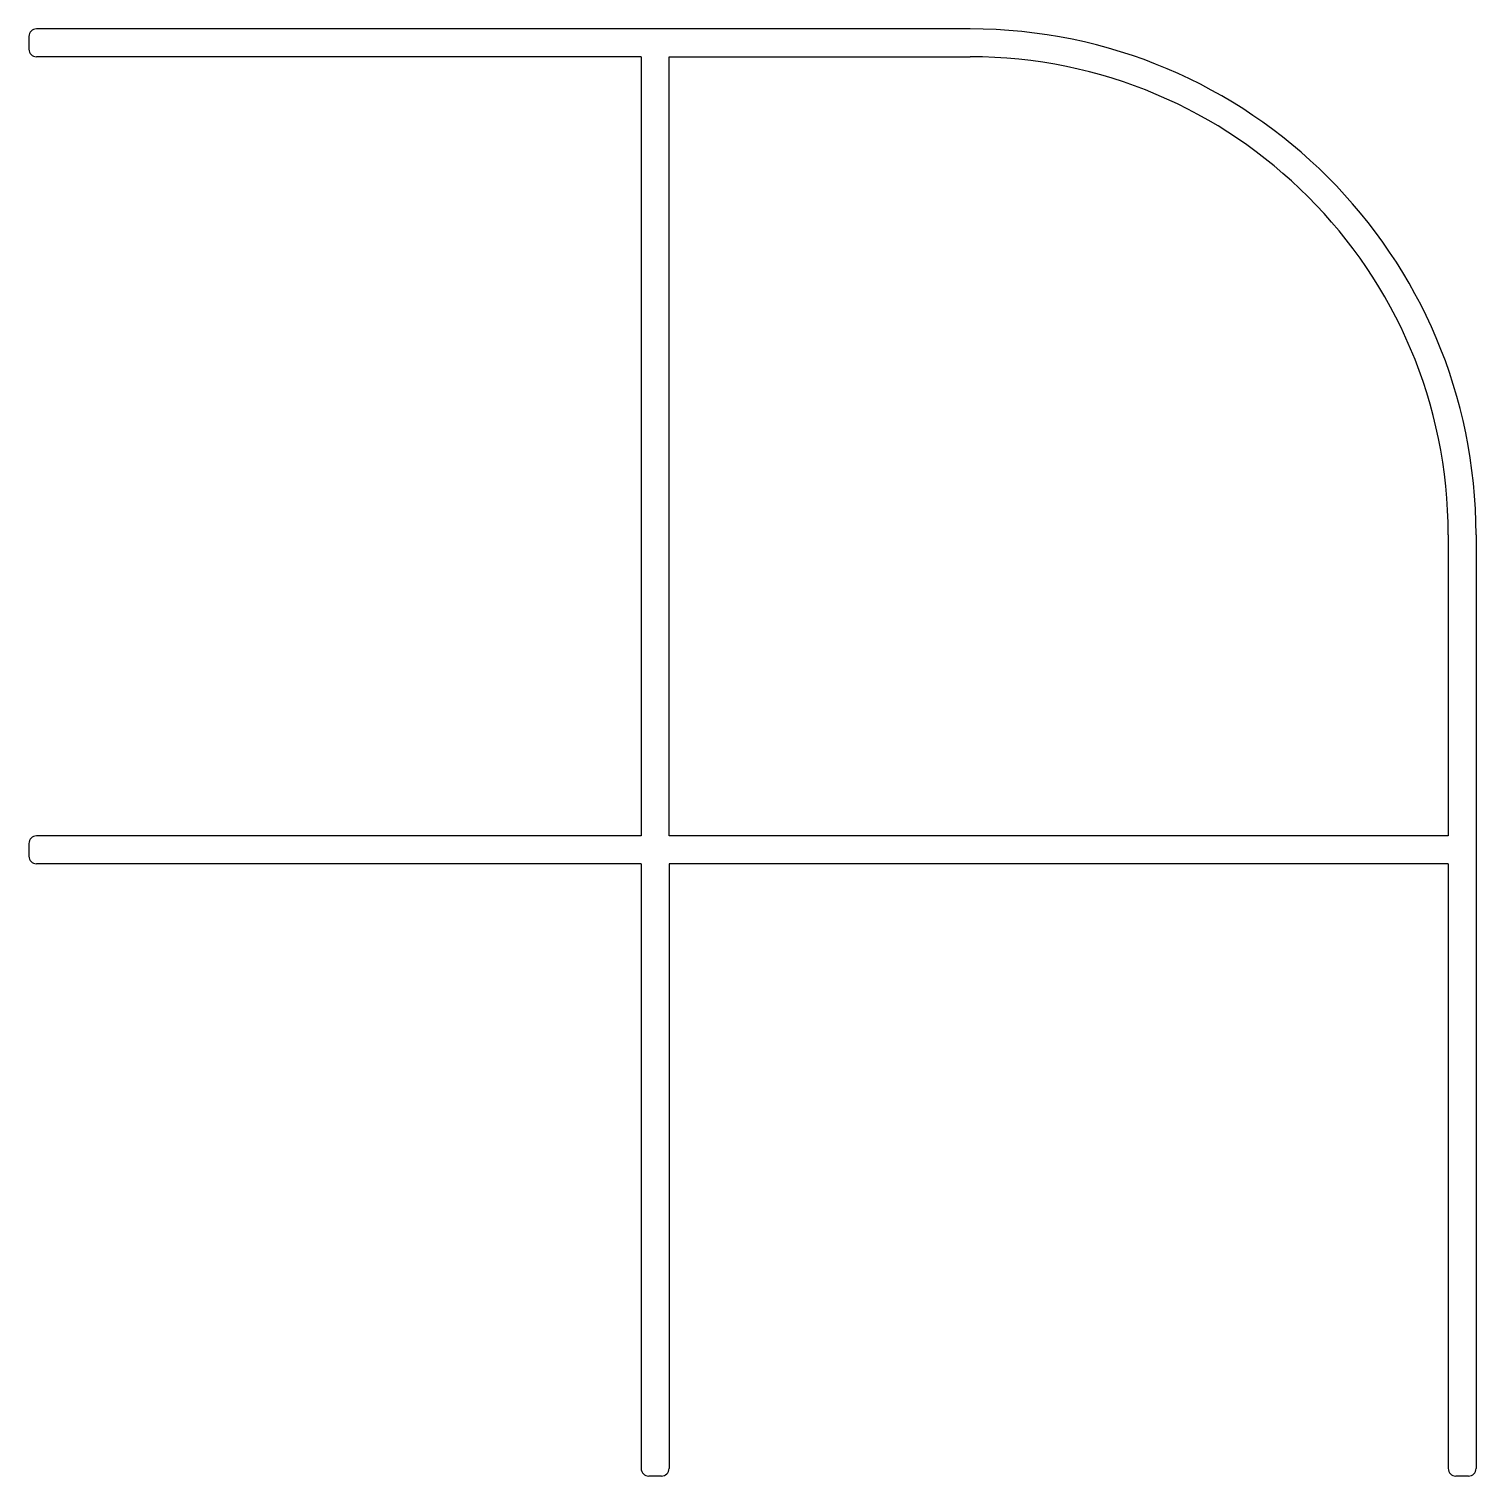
# Model space of a CAD drawing. Extents: x 1527.7 to 1584.9, y 1963 to 2020.2.
import ezdxf

# ---------------------------------------------------------------- set-up
doc = ezdxf.new("R2010")
doc.units = 0
doc.layers.get('0').update_dxf_attribs({"linetype": 'CONTINUOUS'})

msp = doc.modelspace()

# ---------------------------------------------------------------- linework, layer by layer
at = {"color": 0, "linetype": 'CONTINUOUS'}
for p, q in [((1527.707, 2019.859), (1527.707, 2019.359)), ((1564.907, 2020.159), (1528.007, 2020.159)), ((1551.907, 2019.059), (1528.007, 2019.059)), ((1551.907, 2019.059), (1551.907, 1988.259)), ((1553.007, 1988.259), (1553.007, 2019.059)), ((1553.007, 2019.059), (1564.907, 2019.059)), ((1583.807, 2000.159), (1583.807, 1988.259)), ((1584.907, 2000.159), (1584.907, 1963.259)), ((1527.707, 1987.959), (1527.707, 1987.459)), ((1551.907, 1988.259), (1528.007, 1988.259)), ((1583.807, 1988.259), (1553.007, 1988.259)), ((1551.907, 1987.159), (1528.007, 1987.159)), ((1551.907, 1987.159), (1551.907, 1963.259)), ((1553.007, 1987.159), (1553.007, 1963.259)), ((1583.807, 1987.159), (1553.007, 1987.159)), ((1583.807, 1987.159), (1583.807, 1963.259)), ((1552.707, 1962.959), (1552.207, 1962.959)), ((1584.607, 1962.959), (1584.107, 1962.959))]:
    msp.add_line(p, q, dxfattribs=at)
for centre, radius, start, end in [((1528.007, 2019.859), 0.3, 90, 180), ((1564.907, 2000.159), 20, 0, 90), ((1528.007, 2019.359), 0.3, 180, 270), ((1564.907, 2000.159), 18.9, 0, 90), ((1528.007, 1987.959), 0.3, 90, 180), ((1528.007, 1987.459), 0.3, 180, 270), ((1552.207, 1963.259), 0.3, 180, 270), ((1552.707, 1963.259), 0.3, 270, 360), ((1584.107, 1963.259), 0.3, 180, 270), ((1584.607, 1963.259), 0.3, 270, 360)]:
    msp.add_arc(centre, radius, start, end, dxfattribs=at)

doc.saveas('drawing.dxf')
